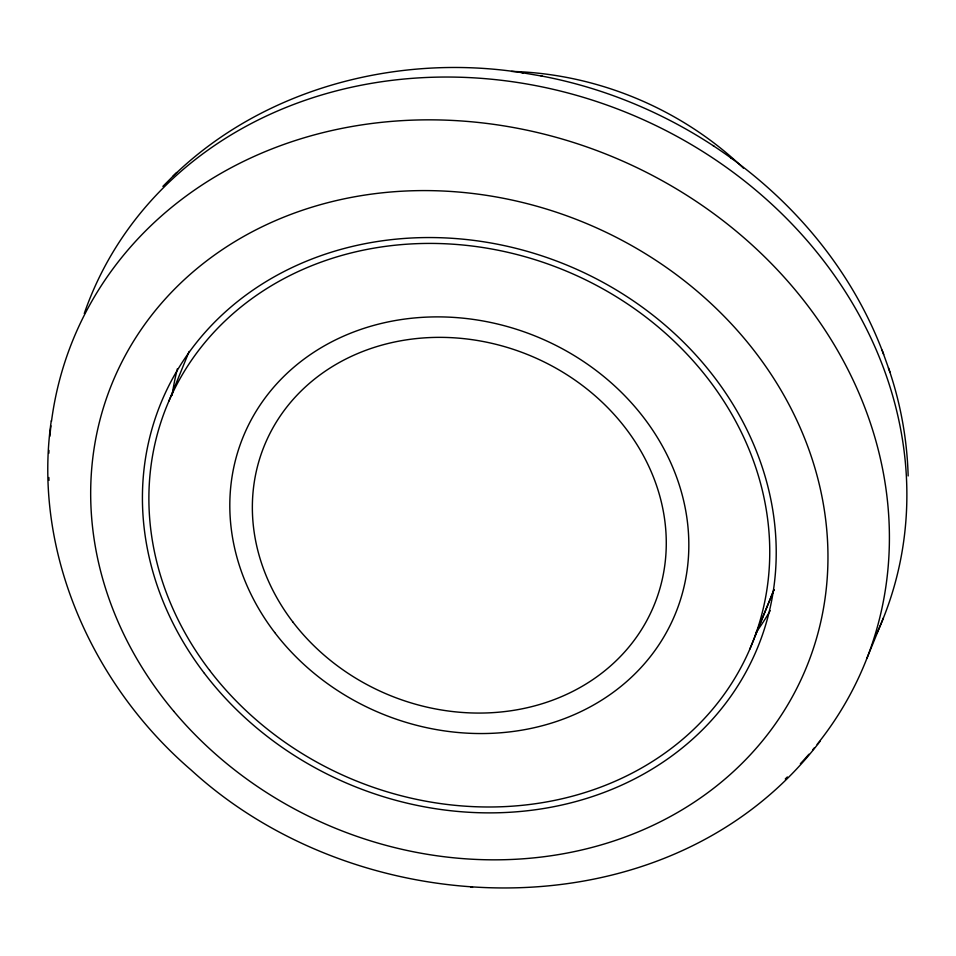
<?xml version="1.0" encoding="UTF-8"?>
<svg xmlns="http://www.w3.org/2000/svg" width="956" height="956" viewBox="0 0 956 956"><rect width="100%" height="100%" fill="white"/><g stroke="black" fill="none" stroke-linecap="round" stroke-linejoin="round"><path stroke-width="1.43" d="M51.289 420.7C32.241 551.349 92.29 684.962 190.901 769.831L192.323 771.11C364.583 927.834 672.02 935.554 820.009 741.354M168.854 401.185L189.133 351.45M749.779 649.243L773.966 589.768M754.882 636.469L773.954 589.852M866.889 658.385L883.416 617.97M172.857 176.382C263.629 88 398.019 53.345 521.761 72.656L523.243 72.907M162.89 186.36L176.693 172.534M470.758 887.24L472.575 887.335M511.556 71.413C597.213 73.72 681.52 108.829 743.41 168.125M541.06 75.954L542.291 76.157C692.323 104.718 829.784 209.663 883.655 354.425M521.761 72.656L542.291 76.157M713.033 145.527L714.048 146.232M730.515 157.621L731.758 158.481M888.423 367.821C900.48 402.572 907.136 439.186 908.152 475.957M882.125 350.183L890 372.231M84.271 313.496A427.714 373.354 22.2 0 1 625.738 112.211A427.714 373.354 22.2 0 1 876.855 633.242M770.178 610.705A322.423 281.458 22.2 0 1 755.993 632.514M172.128 395.306A322.423 281.458 22.2 0 1 177.422 368.693M51.481 421.369A427.714 373.354 22.2 0 1 615.437 157.967A427.714 373.354 22.2 0 1 817.117 744.413M814.44 747.712A427.714 373.354 22.2 0 1 812.624 749.898M808.943 754.224A427.714 373.354 22.2 0 1 800.387 763.748M787.362 776.965A427.714 373.354 22.2 0 1 785.282 778.949M48.971 480.378A427.714 373.354 22.2 0 1 48.864 477.51M48.852 453.252A427.714 373.354 22.2 0 1 48.959 450.407M49.879 436.235A427.714 373.354 22.2 0 1 50.931 425.826M274.707 632.514A233.503 203.831 22.2 0 0 669.714 626.204A233.503 203.831 22.2 0 0 433.534 316.914A233.503 203.831 22.2 0 0 274.707 632.514M204.417 673.383A322.423 281.458 22.2 0 0 749.827 664.659A322.423 281.458 22.2 0 0 423.711 237.59A322.423 281.458 22.2 0 0 204.417 673.383M173.837 711.36A375.075 327.406 22.2 0 0 804.044 672.964A375.075 327.406 22.2 0 0 400.086 191.32A375.075 327.406 22.2 0 0 173.837 711.36M209.615 670.347A315.85 275.71 22.2 0 0 743.899 661.815A315.85 275.71 22.2 0 0 424.44 243.457A315.85 275.71 22.2 0 0 209.615 670.347M292.847 621.974A210.571 183.803 22.2 0 0 649.04 616.285A210.571 183.803 22.2 0 0 436.067 337.384A210.571 183.803 22.2 0 0 292.847 621.974"/></g></svg>
